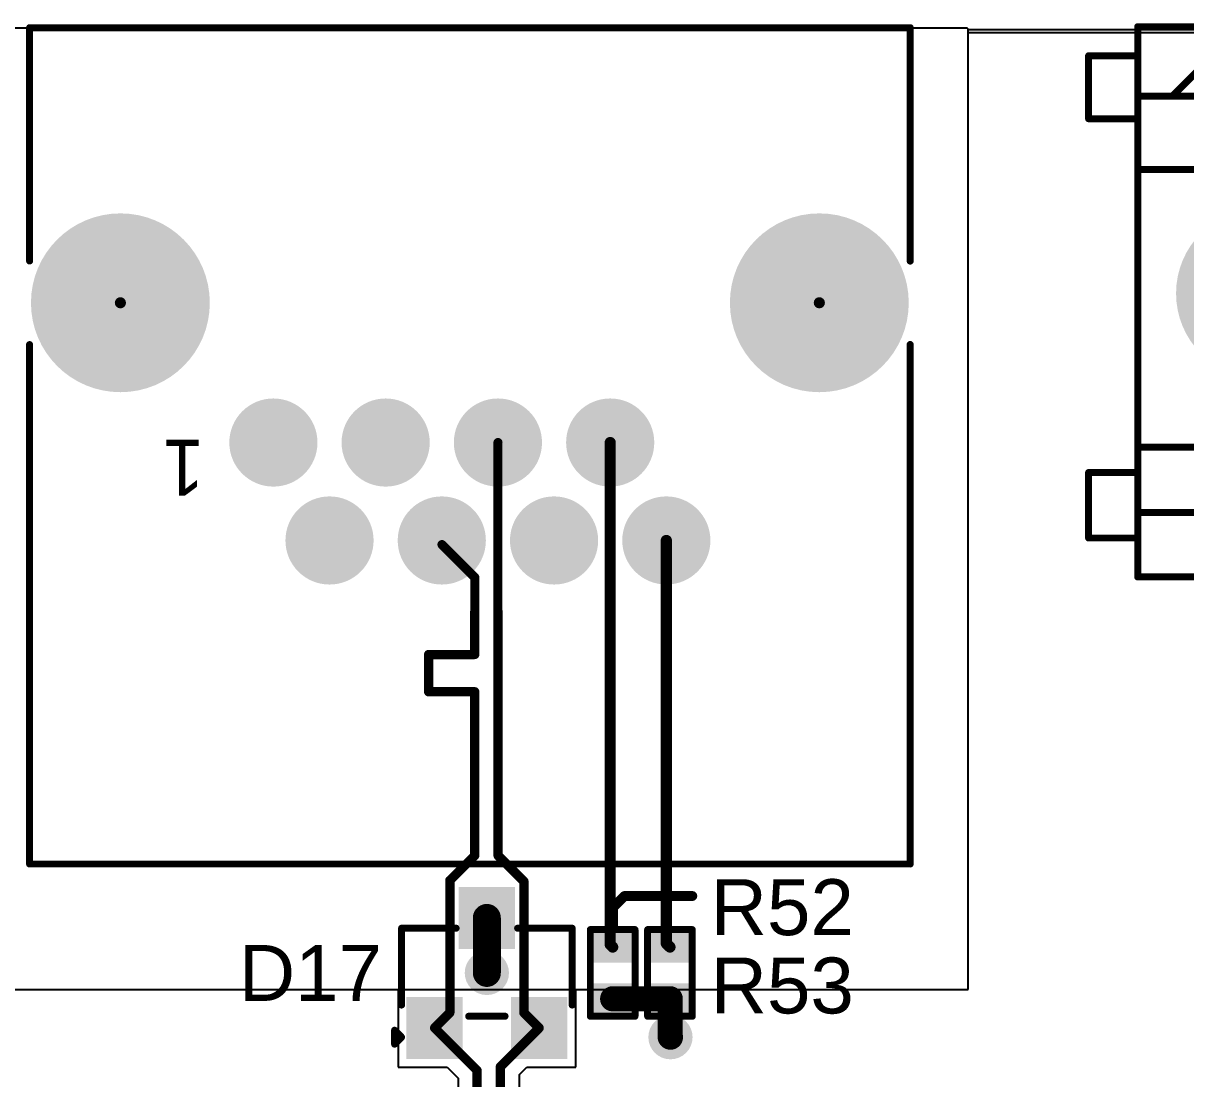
# Model space of a CAD drawing. Header units: millimetres. Extents: x 0 to 5423, y 0 to 5425.
# Drawn here: x 82.5 to 103.62, y 146.64 to 165.82 of the extents above; entities that cross this region are included whole.
import ezdxf

# ---------------------------------------------------------------- set-up
doc = ezdxf.new("R2010")
doc.units = ezdxf.units.MM
for name, color, linetype in [('BottomLayer', 5, 'Continuous'), ('BottomSolder', 6, 'Continuous'), ('MultiLayer', 9, 'Continuous'), ('PadHoleLayer', 156, 'Continuous'), ('TopLayer', 1, 'Continuous'), ('TopOverlay', 2, 'Continuous'), ('TopPaste', 8, 'Continuous'), ('TopSolder', 216, 'Continuous'), ('ViaHoleLayer', 16, 'Continuous')]:
    doc.layers.add(name, color=color, linetype=linetype)
doc.styles.add('Arial', font='', dxfattribs={"height": 0.2})
doc.styles.get('Arial').set_extended_font_data('Arial')

# ---------------------------------------------------------------- blocks, each defined once
blk = doc.blocks.new('SOT_23_82')
at = {"layer": 'TopLayer'}
for points in [[(-0.41, 1.46), (0.41, 1.46), (0.41, 0.54), (-0.41, 0.54)], [(-1.36, -0.54), (-0.54, -0.54), (-0.54, -1.46), (-1.36, -1.46)], [(0.54, -0.54), (1.36, -0.54), (1.36, -1.46), (0.54, -1.46)]]:
    blk.add_hatch(color=1, dxfattribs=at).paths.add_polyline_path(points)
at = {"layer": 'TopPaste'}
for points in [[(-0.41, 1.46), (0.41, 1.46), (0.41, 0.54), (-0.41, 0.54)], [(-1.36, -0.54), (-0.54, -0.54), (-0.54, -1.46), (-1.36, -1.46)], [(0.54, -0.54), (1.36, -0.54), (1.36, -1.46), (0.54, -1.46)]]:
    blk.add_hatch(color=8, dxfattribs=at).paths.add_polyline_path(points)
at = {"layer": 'TopSolder'}
for points in [[(-0.512, 1.562), (0.512, 1.562), (0.512, 0.438), (-0.512, 0.438)], [(-1.462, -0.438), (-0.438, -0.438), (-0.438, -1.562), (-1.462, -1.562)], [(0.438, -0.438), (1.462, -0.438), (1.462, -1.562), (0.438, -1.562)]]:
    blk.add_hatch(color=216, dxfattribs=at).paths.add_polyline_path(points)
at = {"layer": 'TopOverlay', "const_width": 0.127}
for points in [[(-1.549, -0.584), (-1.549, 0.813)], [(-1.549, 0.813), (-0.559, 0.813)], [(0.559, 0.813), (1.549, 0.813)], [(1.549, -0.584), (1.549, 0.813)], [(-0.33, -0.787), (0.33, -0.787)], [(-1.676, -1.041), (-1.549, -1.168)], [(-1.676, -1.295), (-1.676, -1.041)], [(-1.676, -1.295), (-1.549, -1.168)]]:
    blk.add_lwpolyline(points, dxfattribs=at)
at = {"layer": 'TopOverlay', "const_width": 0.0635}
for points in [[(-1.581, 0.813, 1), (-1.518, 0.813, 1)], [(-1.581, 0.813, 1), (-1.518, 0.813, 1)], [(-0.591, 0.813, 1), (-0.527, 0.813, 1)], [(0.527, 0.813, 1), (0.591, 0.813, 1)], [(1.518, 0.813, 1), (1.581, 0.813, 1)], [(1.518, 0.813, 1), (1.581, 0.813, 1)], [(-1.581, -0.584, 1), (-1.518, -0.584, 1)], [(1.518, -0.584, 1), (1.581, -0.584, 1)], [(-0.362, -0.787, 1), (-0.298, -0.787, 1)], [(0.298, -0.787, 1), (0.362, -0.787, 1)], [(-1.708, -1.041, 1), (-1.645, -1.041, 1)], [(-1.708, -1.041, 1), (-1.645, -1.041, 1)], [(-1.708, -1.295, 1), (-1.645, -1.295, 1)], [(-1.708, -1.295, 1), (-1.645, -1.295, 1)], [(-1.581, -1.168, 1), (-1.518, -1.168, 1)], [(-1.581, -1.168, 1), (-1.518, -1.168, 1)]]:
    blk.add_lwpolyline(points, format="xyb", close=True, dxfattribs=at)
blk = doc.blocks.new('R___0402_251')
at = {"layer": 'TopLayer'}
for points in [[(-0.699, -0.318), (-0.699, 0.318), (-0.241, 0.318), (-0.241, -0.318)], [(0.241, -0.318), (0.241, 0.318), (0.699, 0.318), (0.699, -0.318)]]:
    blk.add_hatch(color=1, dxfattribs=at).paths.add_polyline_path(points)
at = {"layer": 'TopPaste'}
for points in [[(-0.699, -0.318), (-0.699, 0.318), (-0.241, 0.318), (-0.241, -0.318)], [(0.241, -0.318), (0.241, 0.318), (0.699, 0.318), (0.699, -0.318)]]:
    blk.add_hatch(color=8, dxfattribs=at).paths.add_polyline_path(points)
at = {"layer": 'TopSolder'}
for points in [[(-0.754, -0.373), (-0.754, 0.373), (-0.186, 0.373), (-0.186, -0.373)], [(0.186, -0.373), (0.186, 0.373), (0.754, 0.373), (0.754, -0.373)]]:
    blk.add_hatch(color=216, dxfattribs=at).paths.add_polyline_path(points)
at = {"layer": 'TopOverlay'}
for points, const_width in [([(-0.787, 0.406), (-0.787, -0.406)], 0.127), ([(-0.787, 0.406), (0.787, 0.406)], 0.127), ([(0.787, 0.406), (0.787, -0.406)], 0.127), ([(-0.787, -0.406), (0.787, -0.406)], 0.127), ([(-0.813, -0.432), (0.813, -0.432)], 0.00323)]:
    blk.add_lwpolyline(points, dxfattribs=dict(at, const_width=const_width))
for points, const_width in [([(-0.819, 0.406, 1), (-0.756, 0.406, 1)], 0.0635), ([(-0.819, 0.406, 1), (-0.756, 0.406, 1)], 0.0635), ([(0.756, 0.406, 1), (0.819, 0.406, 1)], 0.0635), ([(0.756, 0.406, 1), (0.819, 0.406, 1)], 0.0635), ([(-0.819, -0.406, 1), (-0.756, -0.406, 1)], 0.0635), ([(-0.819, -0.406, 1), (-0.756, -0.406, 1)], 0.0635), ([(0.756, -0.406, 1), (0.819, -0.406, 1)], 0.0635), ([(0.756, -0.406, 1), (0.819, -0.406, 1)], 0.0635), ([(-0.814, -0.432, 1), (-0.812, -0.432, 1)], 0.00161), ([(0.812, -0.432, 1), (0.814, -0.432, 1)], 0.00161)]:
    blk.add_lwpolyline(points, format="xyb", close=True, dxfattribs=dict(at, const_width=const_width))
blk = doc.blocks.new('R___0402_252')
at = {"layer": 'TopLayer'}
for points in [[(-0.699, -0.318), (-0.699, 0.318), (-0.241, 0.318), (-0.241, -0.318)], [(0.241, -0.318), (0.241, 0.318), (0.699, 0.318), (0.699, -0.318)]]:
    blk.add_hatch(color=1, dxfattribs=at).paths.add_polyline_path(points)
at = {"layer": 'TopPaste'}
for points in [[(-0.699, -0.318), (-0.699, 0.318), (-0.241, 0.318), (-0.241, -0.318)], [(0.241, -0.318), (0.241, 0.318), (0.699, 0.318), (0.699, -0.318)]]:
    blk.add_hatch(color=8, dxfattribs=at).paths.add_polyline_path(points)
at = {"layer": 'TopSolder'}
for points in [[(-0.754, -0.373), (-0.754, 0.373), (-0.186, 0.373), (-0.186, -0.373)], [(0.186, -0.373), (0.186, 0.373), (0.754, 0.373), (0.754, -0.373)]]:
    blk.add_hatch(color=216, dxfattribs=at).paths.add_polyline_path(points)
at = {"layer": 'TopOverlay'}
for points, const_width in [([(-0.787, 0.406), (-0.787, -0.406)], 0.127), ([(-0.787, 0.406), (0.787, 0.406)], 0.127), ([(0.787, 0.406), (0.787, -0.406)], 0.127), ([(-0.787, -0.406), (0.787, -0.406)], 0.127), ([(-0.813, -0.432), (0.813, -0.432)], 0.00323)]:
    blk.add_lwpolyline(points, dxfattribs=dict(at, const_width=const_width))
for points, const_width in [([(-0.819, 0.406, 1), (-0.756, 0.406, 1)], 0.0635), ([(-0.819, 0.406, 1), (-0.756, 0.406, 1)], 0.0635), ([(0.756, 0.406, 1), (0.819, 0.406, 1)], 0.0635), ([(0.756, 0.406, 1), (0.819, 0.406, 1)], 0.0635), ([(-0.819, -0.406, 1), (-0.756, -0.406, 1)], 0.0635), ([(-0.819, -0.406, 1), (-0.756, -0.406, 1)], 0.0635), ([(0.756, -0.406, 1), (0.819, -0.406, 1)], 0.0635), ([(0.756, -0.406, 1), (0.819, -0.406, 1)], 0.0635), ([(-0.814, -0.432, 1), (-0.812, -0.432, 1)], 0.00161), ([(0.812, -0.432, 1), (0.814, -0.432, 1)], 0.00161)]:
    blk.add_lwpolyline(points, format="xyb", close=True, dxfattribs=dict(at, const_width=const_width))
blk = doc.blocks.new('DB128L_5_08_3P_BK_S_311')
at = {"layer": 'BottomLayer'}
h = blk.add_hatch(color=5, dxfattribs=at)
edge = h.paths.add_edge_path()
edge.add_arc((-5.08, 0), 1.5, 0, 360)
h = blk.add_hatch(color=5, dxfattribs=at)
edge = h.paths.add_edge_path()
edge.add_arc((0, 0), 1.5, 0, 360)
h = blk.add_hatch(color=5, dxfattribs=at)
edge = h.paths.add_edge_path()
edge.add_arc((5.08, 0), 1.5, 0, 360)
at = {"layer": 'BottomSolder'}
h = blk.add_hatch(color=6, dxfattribs=at)
edge = h.paths.add_edge_path()
edge.add_arc((-5.08, 0), 1.551, 0, 360)
h = blk.add_hatch(color=6, dxfattribs=at)
edge = h.paths.add_edge_path()
edge.add_arc((0, 0), 1.551, 0, 360)
h = blk.add_hatch(color=6, dxfattribs=at)
edge = h.paths.add_edge_path()
edge.add_arc((5.08, 0), 1.551, 0, 360)
at = {"layer": 'MultiLayer'}
h = blk.add_hatch(color=9, dxfattribs=at)
edge = h.paths.add_edge_path()
edge.add_arc((-5.08, 0), 1.5, 0, 360)
h = blk.add_hatch(color=9, dxfattribs=at)
edge = h.paths.add_edge_path()
edge.add_arc((0, 0), 1.5, 0, 360)
h = blk.add_hatch(color=9, dxfattribs=at)
edge = h.paths.add_edge_path()
edge.add_arc((5.08, 0), 1.5, 0, 360)
at = {"layer": 'PadHoleLayer'}
h = blk.add_hatch(color=156, dxfattribs=at)
edge = h.paths.add_edge_path()
edge.add_arc((-5.08, 0), 0.8, 0, 360)
h = blk.add_hatch(color=156, dxfattribs=at)
edge = h.paths.add_edge_path()
edge.add_arc((0, 0), 0.8, 0, 360)
h = blk.add_hatch(color=156, dxfattribs=at)
edge = h.paths.add_edge_path()
edge.add_arc((5.08, 0), 0.8, 0, 360)
at = {"layer": 'TopLayer'}
h = blk.add_hatch(color=1, dxfattribs=at)
edge = h.paths.add_edge_path()
edge.add_arc((-5.08, 0), 1.5, 0, 360)
h = blk.add_hatch(color=1, dxfattribs=at)
edge = h.paths.add_edge_path()
edge.add_arc((0, 0), 1.5, 0, 360)
h = blk.add_hatch(color=1, dxfattribs=at)
edge = h.paths.add_edge_path()
edge.add_arc((5.08, 0), 1.5, 0, 360)
at = {"layer": 'TopSolder'}
h = blk.add_hatch(color=216, dxfattribs=at)
edge = h.paths.add_edge_path()
edge.add_arc((-5.08, 0), 1.551, 0, 360)
h = blk.add_hatch(color=216, dxfattribs=at)
edge = h.paths.add_edge_path()
edge.add_arc((0, 0), 1.551, 0, 360)
h = blk.add_hatch(color=216, dxfattribs=at)
edge = h.paths.add_edge_path()
edge.add_arc((5.08, 0), 1.551, 0, 360)
at = {"layer": 'TopOverlay', "const_width": 0.127}
for points in [[(7.327, 5.154), (-7.733, 5.154)], [(-7.733, -4.846), (-7.733, 5.154)], [(0.465, 5.154), (-0.78, 5.154)], [(7.327, 5.154), (7.327, -4.846)], [(8.22, 4.446), (7.325, 4.446)], [(8.22, 4.446), (8.22, 3.257)], [(7.327, 3.983), (-7.733, 3.983)], [(8.22, 3.257), (7.325, 3.257)], [(7.327, 2.794), (-7.733, 2.794)], [(-7.699, -2.249), (-7.733, -2.215)], [(7.327, -2.249), (-7.699, -2.249)], [(8.22, -3.174), (7.325, -3.174)], [(8.22, -3.174), (8.22, -4.318)], [(7.274, -3.584), (-7.656, -3.584)], [(-7.02, -3.584), (-7.02, -3.612)], [(-5.826, -4.806), (-7.02, -3.612)], [(-3.616, -3.584), (-4.836, -4.803)], [(-2.146, -3.584), (-2.27, -3.584)], [(-0.924, -4.806), (-2.146, -3.584)], [(1.444, -3.584), (0.321, -4.708)], [(4.209, -4.806), (2.988, -3.584)], [(6.671, -3.612), (5.477, -4.806)], [(6.671, -3.584), (6.671, -3.612)], [(8.22, -4.318), (7.325, -4.318)], [(0.321, -4.708), (0.321, -4.806)], [(7.297, -4.846), (-7.703, -4.846)], [(-4.836, -4.803), (-4.836, -4.806)], [(4.308, -4.806), (4.209, -4.806)]]:
    blk.add_lwpolyline(points, dxfattribs=at)
at = {"layer": 'TopOverlay', "const_width": 0.0635}
for points in [[(-7.765, 5.154, 1), (-7.701, 5.154, 1)], [(-7.765, 5.154, 1), (-7.701, 5.154, 1)], [(-0.811, 5.154, 1), (-0.748, 5.154, 1)], [(0.433, 5.154, 1), (0.497, 5.154, 1)], [(7.295, 5.154, 1), (7.359, 5.154, 1)], [(7.295, 5.154, 1), (7.359, 5.154, 1)], [(7.293, 4.446, 1), (7.357, 4.446, 1)], [(8.188, 4.446, 1), (8.252, 4.446, 1)], [(8.188, 4.446, 1), (8.252, 4.446, 1)], [(-7.765, 3.983, 1), (-7.701, 3.983, 1)], [(7.295, 3.983, 1), (7.359, 3.983, 1)], [(7.293, 3.257, 1), (7.357, 3.257, 1)], [(8.188, 3.257, 1), (8.252, 3.257, 1)], [(8.188, 3.257, 1), (8.252, 3.257, 1)], [(-7.765, 2.794, 1), (-7.701, 2.794, 1)], [(7.295, 2.794, 1), (7.359, 2.794, 1)], [(-7.765, -2.215, 1), (-7.701, -2.215, 1)], [(-7.731, -2.249, 1), (-7.668, -2.249, 1)], [(-7.731, -2.249, 1), (-7.668, -2.249, 1)], [(7.295, -2.249, 1), (7.359, -2.249, 1)], [(7.293, -3.174, 1), (7.357, -3.174, 1)], [(8.188, -3.174, 1), (8.252, -3.174, 1)], [(8.188, -3.174, 1), (8.252, -3.174, 1)], [(-7.688, -3.584, 1), (-7.624, -3.584, 1)], [(-7.052, -3.584, 1), (-6.988, -3.584, 1)], [(-7.052, -3.612, 1), (-6.988, -3.612, 1)], [(-7.052, -3.612, 1), (-6.988, -3.612, 1)], [(-3.648, -3.584, 1), (-3.585, -3.584, 1)], [(-2.302, -3.584, 1), (-2.238, -3.584, 1)], [(-2.178, -3.584, 1), (-2.114, -3.584, 1)], [(-2.178, -3.584, 1), (-2.114, -3.584, 1)], [(1.412, -3.584, 1), (1.476, -3.584, 1)], [(2.956, -3.584, 1), (3.019, -3.584, 1)], [(6.639, -3.584, 1), (6.702, -3.584, 1)], [(6.639, -3.612, 1), (6.702, -3.612, 1)], [(6.639, -3.612, 1), (6.702, -3.612, 1)], [(7.242, -3.584, 1), (7.306, -3.584, 1)], [(7.293, -4.318, 1), (7.357, -4.318, 1)], [(8.188, -4.318, 1), (8.252, -4.318, 1)], [(8.188, -4.318, 1), (8.252, -4.318, 1)], [(0.289, -4.708, 1), (0.352, -4.708, 1)], [(0.289, -4.708, 1), (0.352, -4.708, 1)], [(-7.765, -4.846, 1), (-7.701, -4.846, 1)], [(-7.735, -4.846, 1), (-7.671, -4.846, 1)], [(-5.858, -4.806, 1), (-5.794, -4.806, 1)], [(-4.867, -4.803, 1), (-4.804, -4.803, 1)], [(-4.867, -4.803, 1), (-4.804, -4.803, 1)], [(-4.867, -4.806, 1), (-4.804, -4.806, 1)], [(-0.956, -4.806, 1), (-0.892, -4.806, 1)], [(0.289, -4.806, 1), (0.352, -4.806, 1)], [(4.178, -4.806, 1), (4.241, -4.806, 1)], [(4.178, -4.806, 1), (4.241, -4.806, 1)], [(4.277, -4.806, 1), (4.34, -4.806, 1)], [(5.445, -4.806, 1), (5.509, -4.806, 1)], [(7.265, -4.846, 1), (7.329, -4.846, 1)], [(7.295, -4.846, 1), (7.359, -4.846, 1)]]:
    blk.add_lwpolyline(points, format="xyb", close=True, dxfattribs=at)
blk = doc.blocks.new('X12ADIWA3DY1027_314')
at = {"layer": 'BottomLayer'}
h = blk.add_hatch(color=5, dxfattribs=at)
edge = h.paths.add_edge_path()
edge.add_arc((-3.57, 2.16), 0.75, 0, 360)
h = blk.add_hatch(color=5, dxfattribs=at)
edge = h.paths.add_edge_path()
edge.add_arc((-1.53, 2.16), 0.75, 0, 360)
h = blk.add_hatch(color=5, dxfattribs=at)
edge = h.paths.add_edge_path()
edge.add_arc((0.51, 2.16), 0.75, 0, 360)
h = blk.add_hatch(color=5, dxfattribs=at)
edge = h.paths.add_edge_path()
edge.add_arc((2.55, 2.16), 0.75, 0, 360)
h = blk.add_hatch(color=5, dxfattribs=at)
edge = h.paths.add_edge_path()
edge.add_arc((-2.55, 0.38), 0.75, 0, 360)
h = blk.add_hatch(color=5, dxfattribs=at)
edge = h.paths.add_edge_path()
edge.add_arc((-0.51, 0.38), 0.75, 0, 360)
h = blk.add_hatch(color=5, dxfattribs=at)
edge = h.paths.add_edge_path()
edge.add_arc((1.53, 0.38), 0.75, 0, 360)
h = blk.add_hatch(color=5, dxfattribs=at)
edge = h.paths.add_edge_path()
edge.add_arc((3.57, 0.38), 0.75, 0, 360)
at = {"layer": 'BottomSolder'}
h = blk.add_hatch(color=6, dxfattribs=at)
edge = h.paths.add_edge_path()
edge.add_arc((-3.57, 2.16), 0.801, 0, 360)
h = blk.add_hatch(color=6, dxfattribs=at)
edge = h.paths.add_edge_path()
edge.add_arc((-1.53, 2.16), 0.801, 0, 360)
h = blk.add_hatch(color=6, dxfattribs=at)
edge = h.paths.add_edge_path()
edge.add_arc((0.51, 2.16), 0.801, 0, 360)
h = blk.add_hatch(color=6, dxfattribs=at)
edge = h.paths.add_edge_path()
edge.add_arc((2.55, 2.16), 0.801, 0, 360)
h = blk.add_hatch(color=6, dxfattribs=at)
edge = h.paths.add_edge_path()
edge.add_arc((-2.55, 0.38), 0.801, 0, 360)
h = blk.add_hatch(color=6, dxfattribs=at)
edge = h.paths.add_edge_path()
edge.add_arc((-0.51, 0.38), 0.801, 0, 360)
h = blk.add_hatch(color=6, dxfattribs=at)
edge = h.paths.add_edge_path()
edge.add_arc((1.53, 0.38), 0.801, 0, 360)
h = blk.add_hatch(color=6, dxfattribs=at)
edge = h.paths.add_edge_path()
edge.add_arc((3.57, 0.38), 0.801, 0, 360)
h = blk.add_hatch(color=6, dxfattribs=at)
edge = h.paths.add_edge_path()
edge.add_arc((-6.35, -2.16), 0.102, 0, 360)
h = blk.add_hatch(color=6, dxfattribs=at)
edge = h.paths.add_edge_path()
edge.add_arc((6.35, -2.16), 0.102, 0, 360)
at = {"layer": 'MultiLayer'}
h = blk.add_hatch(color=9, dxfattribs=at)
edge = h.paths.add_edge_path()
edge.add_arc((-3.57, 2.16), 0.75, 0, 360)
h = blk.add_hatch(color=9, dxfattribs=at)
edge = h.paths.add_edge_path()
edge.add_arc((-1.53, 2.16), 0.75, 0, 360)
h = blk.add_hatch(color=9, dxfattribs=at)
edge = h.paths.add_edge_path()
edge.add_arc((0.51, 2.16), 0.75, 0, 360)
h = blk.add_hatch(color=9, dxfattribs=at)
edge = h.paths.add_edge_path()
edge.add_arc((2.55, 2.16), 0.75, 0, 360)
h = blk.add_hatch(color=9, dxfattribs=at)
edge = h.paths.add_edge_path()
edge.add_arc((-2.55, 0.38), 0.75, 0, 360)
h = blk.add_hatch(color=9, dxfattribs=at)
edge = h.paths.add_edge_path()
edge.add_arc((-0.51, 0.38), 0.75, 0, 360)
h = blk.add_hatch(color=9, dxfattribs=at)
edge = h.paths.add_edge_path()
edge.add_arc((1.53, 0.38), 0.75, 0, 360)
h = blk.add_hatch(color=9, dxfattribs=at)
edge = h.paths.add_edge_path()
edge.add_arc((3.57, 0.38), 0.75, 0, 360)
at = {"layer": 'PadHoleLayer'}
h = blk.add_hatch(color=156, dxfattribs=at)
edge = h.paths.add_edge_path()
edge.add_arc((-3.57, 2.16), 0.45, 0, 360)
h = blk.add_hatch(color=156, dxfattribs=at)
edge = h.paths.add_edge_path()
edge.add_arc((-1.53, 2.16), 0.45, 0, 360)
h = blk.add_hatch(color=156, dxfattribs=at)
edge = h.paths.add_edge_path()
edge.add_arc((0.51, 2.16), 0.45, 0, 360)
h = blk.add_hatch(color=156, dxfattribs=at)
edge = h.paths.add_edge_path()
edge.add_arc((2.55, 2.16), 0.45, 0, 360)
h = blk.add_hatch(color=156, dxfattribs=at)
edge = h.paths.add_edge_path()
edge.add_arc((-2.55, 0.38), 0.45, 0, 360)
h = blk.add_hatch(color=156, dxfattribs=at)
edge = h.paths.add_edge_path()
edge.add_arc((-0.51, 0.38), 0.45, 0, 360)
h = blk.add_hatch(color=156, dxfattribs=at)
edge = h.paths.add_edge_path()
edge.add_arc((1.53, 0.38), 0.45, 0, 360)
h = blk.add_hatch(color=156, dxfattribs=at)
edge = h.paths.add_edge_path()
edge.add_arc((3.57, 0.38), 0.45, 0, 360)
h = blk.add_hatch(color=156, dxfattribs=at)
edge = h.paths.add_edge_path()
edge.add_arc((-6.35, -2.16), 1.625, 0, 360)
h = blk.add_hatch(color=156, dxfattribs=at)
edge = h.paths.add_edge_path()
edge.add_arc((6.35, -2.16), 1.625, 0, 360)
at = {"layer": 'TopLayer'}
h = blk.add_hatch(color=1, dxfattribs=at)
edge = h.paths.add_edge_path()
edge.add_arc((-3.57, 2.16), 0.75, 0, 360)
h = blk.add_hatch(color=1, dxfattribs=at)
edge = h.paths.add_edge_path()
edge.add_arc((-1.53, 2.16), 0.75, 0, 360)
h = blk.add_hatch(color=1, dxfattribs=at)
edge = h.paths.add_edge_path()
edge.add_arc((0.51, 2.16), 0.75, 0, 360)
h = blk.add_hatch(color=1, dxfattribs=at)
edge = h.paths.add_edge_path()
edge.add_arc((2.55, 2.16), 0.75, 0, 360)
h = blk.add_hatch(color=1, dxfattribs=at)
edge = h.paths.add_edge_path()
edge.add_arc((-2.55, 0.38), 0.75, 0, 360)
h = blk.add_hatch(color=1, dxfattribs=at)
edge = h.paths.add_edge_path()
edge.add_arc((-0.51, 0.38), 0.75, 0, 360)
h = blk.add_hatch(color=1, dxfattribs=at)
edge = h.paths.add_edge_path()
edge.add_arc((1.53, 0.38), 0.75, 0, 360)
h = blk.add_hatch(color=1, dxfattribs=at)
edge = h.paths.add_edge_path()
edge.add_arc((3.57, 0.38), 0.75, 0, 360)
at = {"layer": 'TopSolder'}
h = blk.add_hatch(color=216, dxfattribs=at)
edge = h.paths.add_edge_path()
edge.add_arc((-3.57, 2.16), 0.801, 0, 360)
h = blk.add_hatch(color=216, dxfattribs=at)
edge = h.paths.add_edge_path()
edge.add_arc((-1.53, 2.16), 0.801, 0, 360)
h = blk.add_hatch(color=216, dxfattribs=at)
edge = h.paths.add_edge_path()
edge.add_arc((0.51, 2.16), 0.801, 0, 360)
h = blk.add_hatch(color=216, dxfattribs=at)
edge = h.paths.add_edge_path()
edge.add_arc((2.55, 2.16), 0.801, 0, 360)
h = blk.add_hatch(color=216, dxfattribs=at)
edge = h.paths.add_edge_path()
edge.add_arc((-2.55, 0.38), 0.801, 0, 360)
h = blk.add_hatch(color=216, dxfattribs=at)
edge = h.paths.add_edge_path()
edge.add_arc((-0.51, 0.38), 0.801, 0, 360)
h = blk.add_hatch(color=216, dxfattribs=at)
edge = h.paths.add_edge_path()
edge.add_arc((1.53, 0.38), 0.801, 0, 360)
h = blk.add_hatch(color=216, dxfattribs=at)
edge = h.paths.add_edge_path()
edge.add_arc((3.57, 0.38), 0.801, 0, 360)
h = blk.add_hatch(color=216, dxfattribs=at)
edge = h.paths.add_edge_path()
edge.add_arc((-6.35, -2.16), 0.102, 0, 360)
h = blk.add_hatch(color=216, dxfattribs=at)
edge = h.paths.add_edge_path()
edge.add_arc((6.35, -2.16), 0.102, 0, 360)
at = {"layer": 'TopOverlay', "const_width": 0.127}
for points in [[(8, 8.04), (-8, 8.04)], [(-8.001, 8.04), (-8.001, -1.402)], [(8, 8.04), (8, -1.4)], [(-8.001, -2.918), (-8.001, -7.16)], [(8, -2.92), (8, -7.16)], [(8, -7.16), (-8.001, -7.16)]]:
    blk.add_lwpolyline(points, dxfattribs=at)
at = {"layer": 'TopOverlay', "const_width": 0.0635}
for points in [[(-8.032, 8.04, 1), (-7.968, 8.04, 1)], [(-8.033, 8.04, 1), (-7.969, 8.04, 1)], [(7.968, 8.04, 1), (8.032, 8.04, 1)], [(7.968, 8.04, 1), (8.032, 8.04, 1)], [(-8.033, -1.402, 1), (-7.969, -1.402, 1)], [(7.968, -1.4, 1), (8.032, -1.4, 1)], [(-8.033, -2.918, 1), (-7.969, -2.918, 1)], [(7.968, -2.92, 1), (8.032, -2.92, 1)], [(-8.033, -7.16, 1), (-7.969, -7.16, 1)], [(-8.033, -7.16, 1), (-7.969, -7.16, 1)], [(7.968, -7.16, 1), (8.032, -7.16, 1)], [(7.968, -7.16, 1), (8.032, -7.16, 1)]]:
    blk.add_lwpolyline(points, format="xyb", close=True, dxfattribs=at)
at = {"layer": 'TopOverlay'}
blk.add_text('1', height=1.016, dxfattribs=at).set_placement((4.826, 0.33))

msp = doc.modelspace()

# ---------------------------------------------------------------- hatches: boundary and pattern name
at = {"layer": 'BottomLayer'}
h = msp.add_hatch(color=5, dxfattribs=at)
edge = h.paths.add_edge_path()
edge.add_arc((90.923, 148.564), 0.3, 0, 360)
h = msp.add_hatch(color=5, dxfattribs=at)
edge = h.paths.add_edge_path()
edge.add_arc((94.259, 147.396), 0.3, 0, 360)
at = {"layer": 'BottomSolder'}
h = msp.add_hatch(color=6, dxfattribs=at)
edge = h.paths.add_edge_path()
edge.add_arc((90.923, 148.564), 0.402, 0, 360)
h = msp.add_hatch(color=6, dxfattribs=at)
edge = h.paths.add_edge_path()
edge.add_arc((94.259, 147.396), 0.402, 0, 360)
at = {"layer": 'TopLayer'}
h = msp.add_hatch(color=1, dxfattribs=at)
edge = h.paths.add_edge_path()
edge.add_arc((90.923, 148.564), 0.3, 0, 360)
h = msp.add_hatch(color=1, dxfattribs=at)
edge = h.paths.add_edge_path()
edge.add_arc((94.259, 147.396), 0.3, 0, 360)
at = {"layer": 'TopSolder'}
h = msp.add_hatch(color=216, dxfattribs=at)
edge = h.paths.add_edge_path()
edge.add_arc((90.923, 148.564), 0.402, 0, 360)
h = msp.add_hatch(color=216, dxfattribs=at)
edge = h.paths.add_edge_path()
edge.add_arc((94.259, 147.396), 0.402, 0, 360)
at = {"layer": 'ViaHoleLayer'}
h = msp.add_hatch(color=16, dxfattribs=at)
edge = h.paths.add_edge_path()
edge.add_arc((90.923, 148.564), 0.15, 0, 360)
h = msp.add_hatch(color=16, dxfattribs=at)
edge = h.paths.add_edge_path()
edge.add_arc((94.259, 147.396), 0.15, 0, 360)

# ---------------------------------------------------------------- linework, layer by layer
at = {"layer": 'BottomLayer'}
for p, q in [((99.653, 165.737), (20.345, 165.737)), ((99.67, 165.721), (99.653, 165.737)), ((99.67, 148.26), (99.67, 165.721)), ((99.67, 148.26), (99.67, 165.71)), ((99.67, 165.71), (154.103, 165.71)), ((61.011, 148.26), (99.67, 148.26)), ((61.011, 148.26), (99.67, 148.26))]:
    msp.add_line(p, q, dxfattribs=at)
at = {"layer": 'TopLayer'}
for p, q in [((99.653, 165.737), (20.345, 165.737)), ((99.67, 165.721), (99.653, 165.737)), ((99.67, 148.26), (99.67, 165.721)), ((99.67, 165.659), (149.565, 165.659)), ((99.67, 148.26), (99.67, 165.659)), ((61.011, 148.26), (99.67, 148.26)), ((73.331, 148.26), (89.309, 148.26)), ((89.309, 148.26), (89.309, 146.85)), ((92.537, 146.85), (92.537, 148.26)), ((92.537, 148.26), (99.67, 148.26)), ((89.309, 146.85), (90.199, 146.85)), ((90.199, 146.85), (90.4, 146.649)), ((91.514, 146.716), (91.647, 146.85)), ((91.647, 146.85), (92.537, 146.85)), ((90.4, 146.649), (90.4, 146.266)), ((91.514, 145.87), (91.514, 146.716))]:
    msp.add_line(p, q, dxfattribs=at)
for points, const_width in [([(91.124, 155.13), (91.124, 158.204)], 0.165), ([(93.164, 149.079), (93.164, 158.204)], 0.203), ([(94.184, 149.1), (94.184, 156.424)], 0.203), ([(90.107, 156.349), (90.705, 155.751)], 0.165), ([(90.705, 155.13), (90.705, 155.751)], 0.165), ([(90.703, 154.826), (90.703, 155.128)], 0.169), ([(90.703, 155.128), (90.705, 155.13)], 0.165), ([(91.126, 154.078), (91.126, 155.128)], 0.169), ([(91.124, 155.13), (91.126, 155.128)], 0.165), ([(90.703, 154.351), (90.703, 154.826)], 0.169), ([(89.865, 154.351), (90.703, 154.351)], 0.169), ([(89.865, 153.674), (89.865, 154.351)], 0.169), ([(91.126, 150.952), (91.126, 154.078)], 0.169), ([(89.865, 153.674), (90.703, 153.674)], 0.169), ([(90.703, 153.589), (90.703, 153.674)], 0.169), ([(90.703, 150.698), (90.703, 153.589)], 0.169), ([(91.126, 150.698), (91.126, 150.952)], 0.169), ([(90.251, 150.246), (90.703, 150.698)], 0.169), ([(91.126, 150.698), (91.596, 150.229)], 0.169), ([(90.251, 147.842), (90.251, 150.246)], 0.169), ([(91.596, 147.842), (91.596, 150.229)], 0.169), ([(90.923, 148.564), (90.923, 149.564)], 0.508), ([(93.164, 149.079), (93.209, 149.034)], 0.203), ([(94.184, 149.1), (94.25, 149.034)], 0.203), ([(93.209, 148.094), (94.25, 148.094)], 0.457), ([(94.25, 148.094), (94.255, 148.094)], 0.457), ([(94.255, 147.4), (94.255, 148.094)], 0.457), ([(89.973, 147.564), (90.251, 147.842)], 0.169), ([(91.596, 147.842), (91.873, 147.564)], 0.169), ([(89.973, 147.564), (90.745, 146.792)], 0.169), ([(91.168, 146.859), (91.873, 147.564)], 0.169), ([(94.255, 147.4), (94.259, 147.396)], 0.457), ([(90.745, 145.535), (90.745, 146.792)], 0.169), ([(91.168, 145.566), (91.168, 146.859)], 0.169)]:
    msp.add_lwpolyline(points, dxfattribs=dict(at, const_width=const_width))
for points, const_width in [([(91.083, 158.204, 1), (91.166, 158.204, 1)], 0.0825), ([(93.114, 158.204, 1), (93.215, 158.204, 1)], 0.102), ([(94.133, 156.424, 1), (94.235, 156.424, 1)], 0.102), ([(90.066, 156.349, 1), (90.148, 156.349, 1)], 0.0825), ([(90.664, 155.751, 1), (90.747, 155.751, 1)], 0.0825), ([(90.664, 155.751, 1), (90.747, 155.751, 1)], 0.0825), ([(90.661, 155.128, 1), (90.745, 155.128, 1)], 0.0846), ([(90.662, 155.128, 1), (90.744, 155.128, 1)], 0.0825), ([(90.664, 155.13, 1), (90.747, 155.13, 1)], 0.0825), ([(90.664, 155.13, 1), (90.747, 155.13, 1)], 0.0825), ([(91.084, 155.128, 1), (91.169, 155.128, 1)], 0.0846), ([(91.083, 155.13, 1), (91.166, 155.13, 1)], 0.0825), ([(91.083, 155.13, 1), (91.166, 155.13, 1)], 0.0825), ([(91.085, 155.128, 1), (91.168, 155.128, 1)], 0.0825), ([(90.661, 154.826, 1), (90.745, 154.826, 1)], 0.0846), ([(90.661, 154.826, 1), (90.745, 154.826, 1)], 0.0846), ([(89.823, 154.351, 1), (89.908, 154.351, 1)], 0.0846), ([(89.823, 154.351, 1), (89.908, 154.351, 1)], 0.0846), ([(90.661, 154.351, 1), (90.745, 154.351, 1)], 0.0846), ([(90.661, 154.351, 1), (90.745, 154.351, 1)], 0.0846), ([(91.084, 154.078, 1), (91.169, 154.078, 1)], 0.0846), ([(91.084, 154.078, 1), (91.169, 154.078, 1)], 0.0846), ([(89.823, 153.674, 1), (89.908, 153.674, 1)], 0.0846), ([(89.823, 153.674, 1), (89.908, 153.674, 1)], 0.0846), ([(90.661, 153.674, 1), (90.745, 153.674, 1)], 0.0846), ([(90.661, 153.674, 1), (90.745, 153.674, 1)], 0.0846), ([(90.661, 153.589, 1), (90.745, 153.589, 1)], 0.0846), ([(90.661, 153.589, 1), (90.745, 153.589, 1)], 0.0846), ([(91.084, 150.952, 1), (91.169, 150.952, 1)], 0.0846), ([(91.084, 150.952, 1), (91.169, 150.952, 1)], 0.0846), ([(90.661, 150.698, 1), (90.745, 150.698, 1)], 0.0846), ([(90.661, 150.698, 1), (90.745, 150.698, 1)], 0.0846), ([(91.084, 150.698, 1), (91.169, 150.698, 1)], 0.0846), ([(91.084, 150.698, 1), (91.169, 150.698, 1)], 0.0846), ([(90.208, 150.246, 1), (90.293, 150.246, 1)], 0.0846), ([(90.208, 150.246, 1), (90.293, 150.246, 1)], 0.0846), ([(91.553, 150.229, 1), (91.638, 150.229, 1)], 0.0846), ([(91.553, 150.229, 1), (91.638, 150.229, 1)], 0.0846), ([(90.796, 149.564, 1), (91.05, 149.564, 1)], 0.254), ([(93.114, 149.079, 1), (93.215, 149.079, 1)], 0.102), ([(93.114, 149.079, 1), (93.215, 149.079, 1)], 0.102), ([(93.158, 149.034, 1), (93.26, 149.034, 1)], 0.102), ([(94.133, 149.1, 1), (94.235, 149.1, 1)], 0.102), ([(94.133, 149.1, 1), (94.235, 149.1, 1)], 0.102), ([(94.2, 149.034, 1), (94.301, 149.034, 1)], 0.102), ([(90.796, 148.564, 1), (91.05, 148.564, 1)], 0.254), ([(93.095, 148.094, 1), (93.323, 148.094, 1)], 0.229), ([(94.136, 148.094, 1), (94.365, 148.094, 1)], 0.229), ([(94.136, 148.094, 1), (94.365, 148.094, 1)], 0.229), ([(94.14, 148.094, 1), (94.369, 148.094, 1)], 0.229), ([(94.14, 148.094, 1), (94.369, 148.094, 1)], 0.229), ([(90.208, 147.842, 1), (90.293, 147.842, 1)], 0.0846), ([(90.208, 147.842, 1), (90.293, 147.842, 1)], 0.0846), ([(91.553, 147.842, 1), (91.638, 147.842, 1)], 0.0846), ([(91.553, 147.842, 1), (91.638, 147.842, 1)], 0.0846), ([(89.931, 147.564, 1), (90.015, 147.564, 1)], 0.0846), ([(89.931, 147.564, 1), (90.015, 147.564, 1)], 0.0846), ([(91.831, 147.564, 1), (91.915, 147.564, 1)], 0.0846), ([(91.831, 147.564, 1), (91.915, 147.564, 1)], 0.0846), ([(94.14, 147.4, 1), (94.369, 147.4, 1)], 0.229), ([(94.14, 147.4, 1), (94.369, 147.4, 1)], 0.229), ([(94.145, 147.396, 1), (94.373, 147.396, 1)], 0.229), ([(90.703, 146.792, 1), (90.787, 146.792, 1)], 0.0846), ([(90.703, 146.792, 1), (90.787, 146.792, 1)], 0.0846), ([(91.126, 146.859, 1), (91.211, 146.859, 1)], 0.0846), ([(91.126, 146.859, 1), (91.211, 146.859, 1)], 0.0846)]:
    msp.add_lwpolyline(points, format="xyb", close=True, dxfattribs=dict(at, const_width=const_width))
at = {"layer": 'TopOverlay', "const_width": 0.178}
for points in [[(93.219, 149.758), (93.422, 149.962)], [(93.422, 149.962), (94.657, 149.962)], [(93.219, 149.377), (93.219, 149.758)]]:
    msp.add_lwpolyline(points, dxfattribs=at)
at = {"layer": 'TopOverlay', "const_width": 0.0889}
for points in [[(93.378, 149.962, 1), (93.467, 149.962, 1)], [(93.378, 149.962, 1), (93.467, 149.962, 1)], [(94.612, 149.962, 1), (94.701, 149.962, 1)], [(93.174, 149.758, 1), (93.263, 149.758, 1)], [(93.174, 149.758, 1), (93.263, 149.758, 1)], [(93.174, 149.377, 1), (93.263, 149.377, 1)]]:
    msp.add_lwpolyline(points, format="xyb", close=True, dxfattribs=at)

# ---------------------------------------------------------------- block references
for name, p, rotation in [('DB128L_5_08_3P_BK_S_311', (110.077, 160.915), 180), ('X12ADIWA3DY1027_314', (90.614, 158.584), 180), ('R___0402_252', (93.209, 148.564), 90), ('R___0402_251', (94.25, 148.564), 90)]:
    msp.add_blockref(name, p, dxfattribs=dict(rotation=rotation))
msp.add_blockref('SOT_23_82', (90.923, 148.564))

# ---------------------------------------------------------------- texts
at = {"layer": 'TopOverlay', "style": 'Arial'}
for s, p in [('R52', (94.988, 149.251)), ('D17', (86.415, 148.056)), ('R53', (94.988, 147.828))]:
    msp.add_text(s, height=1.016, dxfattribs=at).set_placement(p)

doc.saveas('drawing.dxf')
